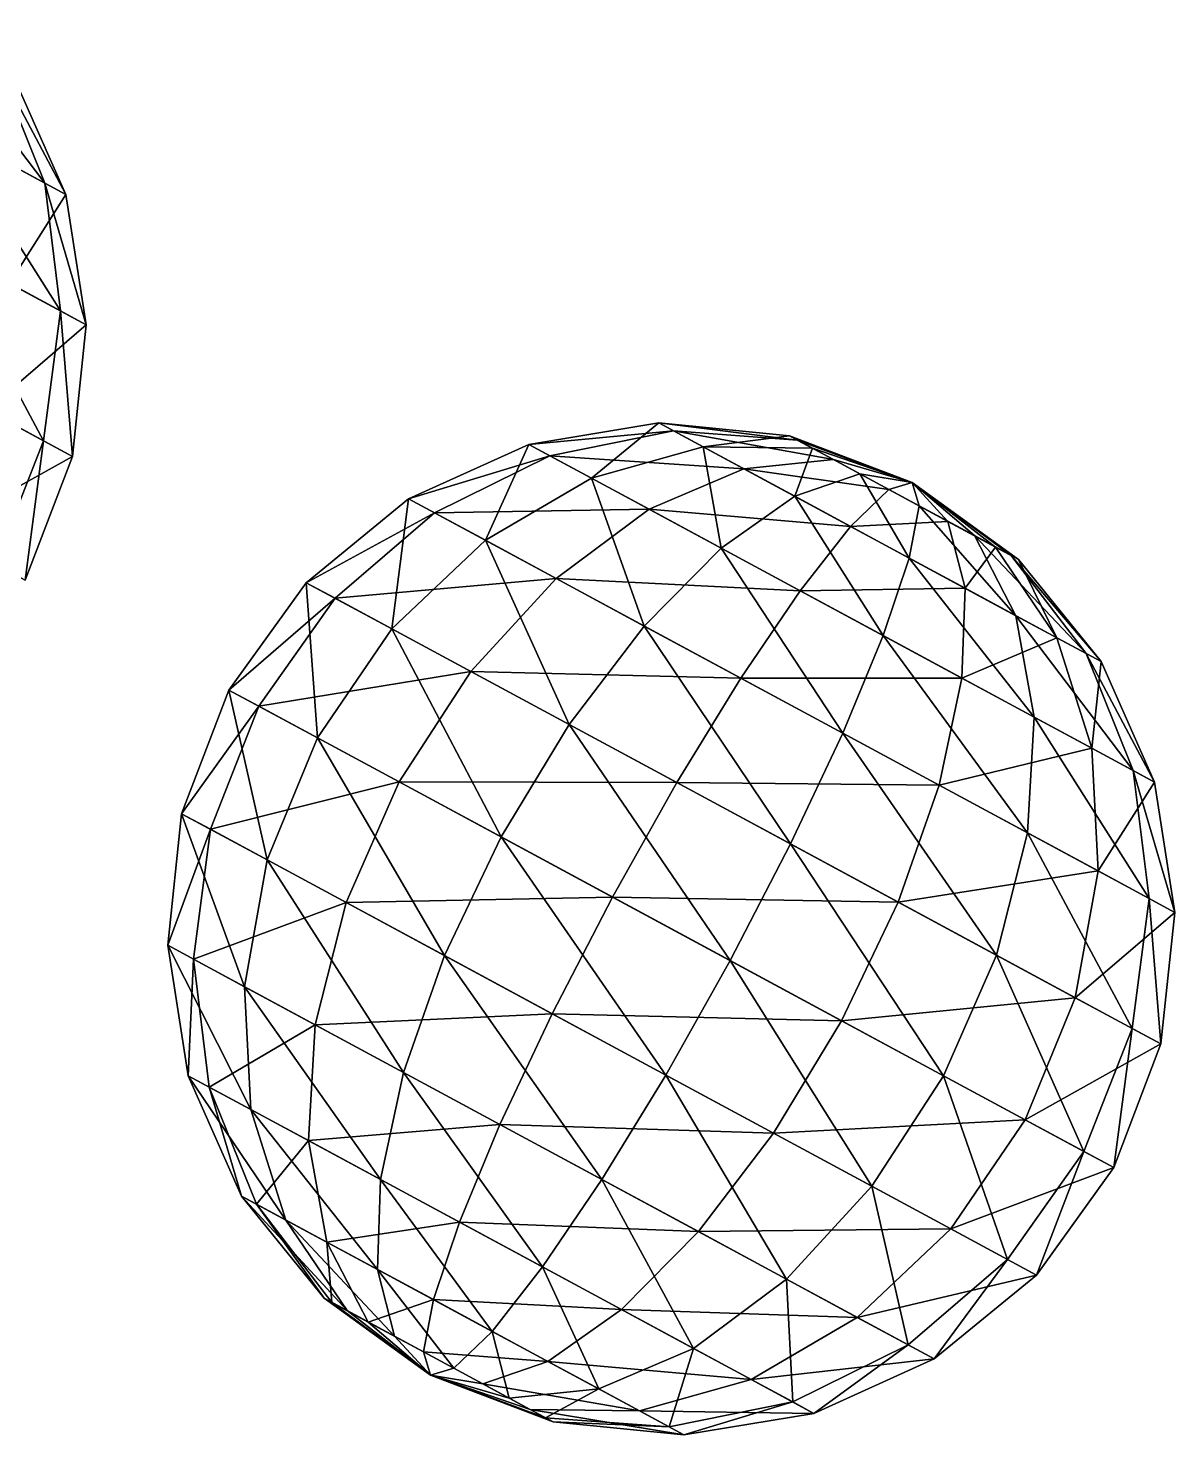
# Model space of a CAD drawing. Header units: metres. Extents: x -386 to 289, y -317 to 299.
# Drawn here: x 50.5 to 118.3, y -317.2 to -234 of the extents above; entities that cross this region are included whole.
import ezdxf

# ---------------------------------------------------------------- set-up
doc = ezdxf.new("R2010")
doc.units = ezdxf.units.M

msp = doc.modelspace()

# ---------------------------------------------------------------- linework, layer by layer
for points in [[(44.503635, -233.99648, -512.591), (45.57412, -239.99138, -507.66672), (51.447006, -243.16022, -516.3871), (51.447105, -243.16011, -516.38696)], [(44.503635, -233.99648, -512.591), (51.447006, -243.16022, -516.3871), (48.65639, -236.23718, -518.75726), (48.65649, -236.23708, -518.75714)], [(48.65639, -236.23718, -518.75726), (51.447006, -243.16022, -516.3871), (52.695835, -243.83405, -527.27576), (52.695934, -243.83394, -527.27563)], [(48.65639, -236.23718, -518.75726), (52.695835, -243.83405, -527.27576), (49.53945, -236.71365, -526.4567), (49.53955, -236.71355, -526.4566)], [(49.53945, -236.71365, -526.4567), (52.695835, -243.83405, -527.27576), (48.985992, -241.83232, -537.41516), (48.98609, -241.83221, -537.41504)], [(45.57412, -239.99138, -507.66672), (45.182312, -246.8399, -503.88818), (52.375095, -250.72093, -514.56836), (52.375195, -250.72083, -514.56824)], [(45.57412, -239.99138, -507.66672), (52.375095, -250.72093, -514.56836), (51.447006, -243.16022, -516.3871), (51.447105, -243.16011, -516.38696)], [(52.695835, -243.83405, -527.27576), (49.360977, -249.0946, -540.32245), (48.985992, -241.83232, -537.41516), (48.98609, -241.83221, -537.41504)], [(51.447006, -243.16022, -516.3871), (52.375095, -250.72093, -514.56836), (53.904594, -251.5462, -527.90424), (53.904694, -251.5461, -527.9041)], [(51.447006, -243.16022, -516.3871), (53.904594, -251.5462, -527.90424), (52.695835, -243.83405, -527.27576), (52.695934, -243.83394, -527.27563)], [(52.695835, -243.83405, -527.27576), (53.904594, -251.5462, -527.90424), (49.360977, -249.0946, -540.32245), (49.361076, -249.0945, -540.3223)], [(45.182312, -246.8399, -503.88818), (43.3549, -254.07538, -501.51288), (51.377407, -258.40408, -513.4251), (51.377506, -258.404, -513.425)], [(45.182312, -246.8399, -503.88818), (51.377407, -258.40408, -513.4251), (52.375095, -250.72093, -514.56836), (52.375195, -250.72083, -514.56824)], [(53.904594, -251.5462, -527.90424), (48.015602, -256.59018, -542.15), (49.360977, -249.0946, -540.32245), (49.361076, -249.0945, -540.3223)], [(52.375095, -250.72093, -514.56836), (51.377407, -258.40408, -513.4251), (53.083344, -259.3246, -528.2993), (53.083443, -259.3245, -528.2992)], [(52.375095, -250.72093, -514.56836), (53.083344, -259.3246, -528.2993), (53.904594, -251.5462, -527.90424), (53.904694, -251.5461, -527.9041)], [(53.904594, -251.5462, -527.90424), (53.083344, -259.3246, -528.2993), (48.015602, -256.59018, -542.15), (48.0157, -256.5901, -542.1499)], [(43.3549, -254.07538, -501.51288), (48.521946, -265.68613, -513.03516), (51.377407, -258.40408, -513.4251), (51.377506, -258.404, -513.425)], [(53.083344, -259.3246, -528.2993), (45.041546, -263.8082, -542.7734), (48.015602, -256.59018, -542.15), (48.0157, -256.5901, -542.1499)], [(88.65047, -257.8168, -435.0948), (80.083206, -258.61145, -426.57626), (87.76741, -257.34033, -427.39532), (87.76751, -257.34024, -427.39523)], [(87.76741, -257.34033, -427.39532), (80.083206, -258.61145, -426.57626), (83.79306, -260.6132, -416.4369), (83.79316, -260.6131, -416.4368)], [(88.65047, -257.8168, -435.0948), (81.33204, -259.2853, -437.46497), (80.083206, -258.61145, -426.57626), (80.083305, -258.61136, -426.57617)], [(92.80322, -260.05753, -441.26102), (81.33204, -259.2853, -437.46497), (88.65047, -257.8168, -435.0948), (88.650566, -257.8167, -435.0947)], [(87.76741, -257.34033, -427.39532), (83.79306, -260.6132, -416.4369), (90.39066, -258.75577, -420.22568), (90.39076, -258.75568, -420.2256)], [(95.959724, -258.35522, -432.33466), (88.65047, -257.8168, -435.0948), (87.76741, -257.34033, -427.39532), (87.76751, -257.34024, -427.39523)], [(95.959724, -258.35522, -432.33466), (87.76741, -257.34033, -427.39532), (95.502625, -258.10858, -428.34912), (95.50272, -258.1085, -428.34903)], [(95.502625, -258.10858, -428.34912), (87.76741, -257.34033, -427.39532), (90.39066, -258.75577, -420.22568), (90.39076, -258.75568, -420.2256)], [(98.10935, -259.5151, -435.52655), (92.80322, -260.05753, -441.26102), (88.65047, -257.8168, -435.0948), (88.650566, -257.8167, -435.0947)], [(98.10935, -259.5151, -435.52655), (88.65047, -257.8168, -435.0948), (95.959724, -258.35522, -432.33466), (95.95982, -258.35513, -432.33456)], [(51.377407, -258.40408, -513.4251), (48.521946, -265.68613, -513.03516), (50.28806, -266.63907, -528.4341), (50.28816, -266.63898, -528.43396)], [(51.377407, -258.40408, -513.4251), (50.28806, -266.63907, -528.4341), (53.083344, -259.3246, -528.2993), (53.083443, -259.3245, -528.2992)], [(81.33204, -259.2853, -437.46497), (72.973694, -261.83533, -425.94778), (80.083206, -258.61145, -426.57626), (80.083305, -258.61136, -426.57617)], [(80.083206, -258.61145, -426.57626), (72.973694, -261.83533, -425.94778), (77.51731, -264.28693, -413.52963), (77.51741, -264.28683, -413.52954)], [(80.083206, -258.61145, -426.57626), (77.51731, -264.28693, -413.52963), (83.79306, -260.6132, -416.4369), (83.79316, -260.6131, -416.4368)], [(95.502625, -258.10858, -428.34912), (90.39066, -258.75577, -420.22568), (96.86052, -258.84128, -424.63785), (96.86062, -258.8412, -424.63776)], [(102.76172, -260.86386, -429.37268), (95.959724, -258.35522, -432.33466), (95.502625, -258.10858, -428.34912), (95.50272, -258.1085, -428.34903)], [(102.76172, -260.86386, -429.37268), (95.502625, -258.10858, -428.34912), (96.86052, -258.84128, -424.63785), (96.86062, -258.8412, -424.63776)], [(102.76172, -260.86386, -429.37268), (98.10935, -259.5151, -435.52655), (95.959724, -258.35522, -432.33466), (95.95982, -258.35513, -432.33456)], [(53.083344, -259.3246, -528.2993), (50.28806, -266.63907, -528.4341), (45.041546, -263.8082, -542.7734), (45.041645, -263.8081, -542.77325)], [(81.33204, -259.2853, -437.46497), (74.5032, -262.6606, -439.28366), (72.973694, -261.83533, -425.94778), (72.97379, -261.83524, -425.9477)], [(87.204926, -262.45413, -446.18533), (74.5032, -262.6606, -439.28366), (81.33204, -259.2853, -437.46497), (81.33214, -259.28522, -437.46487)], [(92.80322, -260.05753, -441.26102), (87.204926, -262.45413, -446.18533), (81.33204, -259.2853, -437.46497), (81.33214, -259.28522, -437.46487)], [(90.39066, -258.75577, -420.22568), (83.79306, -260.6132, -416.4369), (91.46753, -264.75412, -409.7636), (91.46763, -264.75403, -409.76352)], [(90.39066, -258.75577, -420.22568), (91.46753, -264.75412, -409.7636), (95.81734, -261.68384, -415.507), (95.81744, -261.68375, -415.5069)], [(96.86052, -258.84128, -424.63785), (90.39066, -258.75577, -420.22568), (95.81734, -261.68384, -415.507), (95.81744, -261.68375, -415.5069)], [(101.37551, -261.27744, -437.0695), (92.80322, -260.05753, -441.26102), (98.10935, -259.5151, -435.52655), (98.10945, -259.515, -435.52646)], [(96.86052, -258.84128, -424.63785), (95.81734, -261.68384, -415.507), (99.66958, -260.35696, -422.19525), (99.66968, -260.35687, -422.19516)], [(102.76172, -260.86386, -429.37268), (96.86052, -258.84128, -424.63785), (99.66958, -260.35696, -422.19525), (99.66968, -260.35687, -422.19516)], [(102.76172, -260.86386, -429.37268), (101.37551, -261.27744, -437.0695), (98.10935, -259.5151, -435.52655), (98.10945, -259.515, -435.52646)], [(98.10935, -259.5151, -435.52655), (98.10935, -259.5151, -435.52655), (101.37551, -261.27744, -437.0695), (101.37561, -261.27734, -437.0694)], [(99.11296, -263.46207, -444.2418), (87.204926, -262.45413, -446.18533), (92.80322, -260.05753, -441.26102), (92.80332, -260.05743, -441.26093)], [(101.37551, -261.27744, -437.0695), (99.11296, -263.46207, -444.2418), (92.80322, -260.05753, -441.26102), (92.80332, -260.05743, -441.26093)], [(92.80322, -260.05753, -441.26102), (92.80322, -260.05753, -441.26102), (99.11296, -263.46207, -444.2418), (99.11306, -263.46198, -444.2417)], [(99.66958, -260.35696, -422.19525), (95.81734, -261.68384, -415.507), (102.59335, -265.34, -414.50357), (102.59345, -265.3399, -414.50348)], [(99.66958, -260.35696, -422.19525), (102.59335, -265.34, -414.50357), (103.1771, -262.2495, -421.67587), (103.1772, -262.24942, -421.67578)], [(102.76172, -260.86386, -429.37268), (99.66958, -260.35696, -422.19525), (103.1771, -262.2495, -421.67587), (103.1772, -262.24942, -421.67578)], [(83.79306, -260.6132, -416.4369), (77.51731, -264.28693, -413.52963), (86.91658, -269.35852, -405.3566), (86.91668, -269.35843, -405.3565)], [(83.79306, -260.6132, -416.4369), (86.91658, -269.35852, -405.3566), (91.46753, -264.75412, -409.7636), (91.46763, -264.75403, -409.76352)], [(102.76172, -260.86386, -429.37268), (104.88304, -263.16998, -436.5501), (101.37551, -261.27744, -437.0695), (101.37561, -261.27734, -437.0694)], [(102.76172, -260.86386, -429.37268), (103.1771, -262.2495, -421.67587), (106.44326, -264.01184, -423.2188), (106.44336, -264.01175, -423.21872)], [(102.76172, -260.86386, -429.37268), (106.44326, -264.01184, -423.2188), (108.59288, -265.17172, -426.4107), (108.59298, -265.17163, -426.4106)], [(102.76172, -260.86386, -429.37268), (108.59288, -265.17172, -426.4107), (109.04999, -265.41837, -430.39624), (109.05009, -265.41827, -430.39615)], [(102.76172, -260.86386, -429.37268), (109.04999, -265.41837, -430.39624), (107.69209, -264.68567, -434.1075), (107.69219, -264.68558, -434.10742)], [(102.76172, -260.86386, -429.37268), (107.69209, -264.68567, -434.1075), (104.88304, -263.16998, -436.5501), (104.88314, -263.1699, -436.55002)], [(74.5032, -262.6606, -439.28366), (66.923355, -266.79224, -425.5527), (72.973694, -261.83533, -425.94778), (72.97379, -261.83524, -425.9477)], [(72.973694, -261.83533, -425.94778), (66.923355, -266.79224, -425.5527), (71.991104, -269.52664, -411.70206), (71.9912, -269.52655, -411.70197)], [(72.973694, -261.83533, -425.94778), (71.991104, -269.52664, -411.70206), (77.51731, -264.28693, -413.52963), (77.51741, -264.28683, -413.52954)], [(95.81734, -261.68384, -415.507), (91.46753, -264.75412, -409.7636), (101.05026, -269.92468, -408.3446), (101.05036, -269.9246, -408.3445)], [(95.81734, -261.68384, -415.507), (101.05026, -269.92468, -408.3446), (102.59335, -265.34, -414.50357), (102.59345, -265.3399, -414.50348)], [(104.88304, -263.16998, -436.5501), (99.11296, -263.46207, -444.2418), (101.37551, -261.27744, -437.0695), (101.37561, -261.27734, -437.0694)], [(74.5032, -262.6606, -439.28366), (68.629295, -267.7127, -440.42694), (66.923355, -266.79224, -425.5527), (66.923454, -266.79214, -425.5526)], [(81.695984, -266.54163, -449.9639), (68.629295, -267.7127, -440.42694), (74.5032, -262.6606, -439.28366), (74.503296, -262.66052, -439.28357)], [(87.204926, -262.45413, -446.18533), (81.695984, -266.54163, -449.9639), (74.5032, -262.6606, -439.28366), (74.503296, -262.66052, -439.28357)], [(96.128235, -267.2689, -450.40076), (81.695984, -266.54163, -449.9639), (87.204926, -262.45413, -446.18533), (87.205025, -262.45404, -446.18524)], [(99.11296, -263.46207, -444.2418), (96.128235, -267.2689, -450.40076), (87.204926, -262.45413, -446.18533), (87.205025, -262.45404, -446.18524)], [(87.204926, -262.45413, -446.18533), (87.204926, -262.45413, -446.18533), (96.128235, -267.2689, -450.40076), (96.128334, -267.2688, -450.40067)], [(103.1771, -262.2495, -421.67587), (102.59335, -265.34, -414.50357), (108.90309, -268.74454, -417.48434), (108.90319, -268.74445, -417.48425)], [(103.1771, -262.2495, -421.67587), (108.90309, -268.74454, -417.48434), (106.44326, -264.01184, -423.2188), (106.44336, -264.01175, -423.21872)], [(105.88898, -267.11823, -443.23837), (96.128235, -267.2689, -450.40076), (99.11296, -263.46207, -444.2418), (99.11306, -263.46198, -444.2417)], [(104.88304, -263.16998, -436.5501), (105.88898, -267.11823, -443.23837), (99.11296, -263.46207, -444.2418), (99.11306, -263.46198, -444.2417)], [(107.69209, -264.68567, -434.1075), (105.88898, -267.11823, -443.23837), (104.88304, -263.16998, -436.5501), (104.88314, -263.1699, -436.55002)], [(77.51731, -264.28693, -413.52963), (71.991104, -269.52664, -411.70206), (82.47463, -275.18326, -402.5862), (82.47473, -275.18317, -402.58612)], [(77.51731, -264.28693, -413.52963), (82.47463, -275.18326, -402.5862), (86.91658, -269.35852, -405.3566), (86.91668, -269.35843, -405.3565)], [(106.44326, -264.01184, -423.2188), (108.90309, -268.74454, -417.48434), (113.05585, -270.98526, -423.65057), (113.05595, -270.98517, -423.65048)], [(106.44326, -264.01184, -423.2188), (113.05585, -270.98526, -423.65057), (108.59288, -265.17172, -426.4107), (108.59298, -265.17163, -426.4106)], [(91.46753, -264.75412, -409.7636), (86.91658, -269.35852, -405.3566), (98.652985, -275.69113, -403.61865), (98.65308, -275.69104, -403.61856)], [(91.46753, -264.75412, -409.7636), (98.652985, -275.69113, -403.61865), (101.05026, -269.92468, -408.3446), (101.05036, -269.9246, -408.3445)], [(102.59335, -265.34, -414.50357), (101.05026, -269.92468, -408.3446), (109.97357, -274.73944, -412.56003), (109.97367, -274.73935, -412.55994)], [(102.59335, -265.34, -414.50357), (109.97357, -274.73944, -412.56003), (108.90309, -268.74454, -417.48434), (108.90319, -268.74445, -417.48425)], [(107.69209, -264.68567, -434.1075), (111.31564, -270.0463, -438.51968), (105.88898, -267.11823, -443.23837), (105.88908, -267.11813, -443.23828)], [(109.04999, -265.41837, -430.39624), (111.31564, -270.0463, -438.51968), (107.69209, -264.68567, -434.1075), (107.69219, -264.68558, -434.10742)], [(108.59288, -265.17172, -426.4107), (113.05585, -270.98526, -423.65057), (113.9389, -271.46173, -431.35004), (113.939, -271.46164, -431.34995)], [(108.59288, -265.17172, -426.4107), (113.9389, -271.46173, -431.35004), (109.04999, -265.41837, -430.39624), (109.05009, -265.41827, -430.39615)], [(109.04999, -265.41837, -430.39624), (113.9389, -271.46173, -431.35004), (111.31564, -270.0463, -438.51968), (111.31574, -270.0462, -438.5196)], [(68.629295, -267.7127, -440.42694), (62.344532, -273.14438, -425.41797), (66.923355, -266.79224, -425.5527), (66.923454, -266.79214, -425.5526)], [(66.923355, -266.79224, -425.5527), (62.344532, -273.14438, -425.41797), (67.59105, -275.97525, -411.0787), (67.59115, -275.97516, -411.0786)], [(66.923355, -266.79224, -425.5527), (67.59105, -275.97525, -411.0787), (71.991104, -269.52664, -411.70206), (71.9912, -269.52655, -411.70197)], [(81.695984, -266.54163, -449.9639), (76.65181, -272.0414, -452.33917), (68.629295, -267.7127, -440.42694), (68.629395, -267.71262, -440.42685)], [(92.624756, -272.43848, -455.1267), (76.65181, -272.0414, -452.33917), (81.695984, -266.54163, -449.9639), (81.69608, -266.54153, -449.9638)], [(96.128235, -267.2689, -450.40076), (92.624756, -272.43848, -455.1267), (81.695984, -266.54163, -449.9639), (81.69608, -266.54153, -449.9638)], [(81.695984, -266.54163, -449.9639), (81.695984, -266.54163, -449.9639), (92.624756, -272.43848, -455.1267), (92.624855, -272.4384, -455.12662)], [(68.629295, -267.7127, -440.42694), (64.11064, -274.09732, -440.8169), (62.344532, -273.14438, -425.41797), (62.34463, -273.1443, -425.41788)], [(76.65181, -272.0414, -452.33917), (64.11064, -274.09732, -440.8169), (68.629295, -267.7127, -440.42694), (68.629395, -267.71262, -440.42685)], [(105.71097, -272.43945, -448.98172), (92.624756, -272.43848, -455.1267), (96.128235, -267.2689, -450.40076), (96.128334, -267.2688, -450.40067)], [(105.88898, -267.11823, -443.23837), (105.71097, -272.43945, -448.98172), (96.128235, -267.2689, -450.40076), (96.128334, -267.2688, -450.40067)], [(111.31564, -270.0463, -438.51968), (105.71097, -272.43945, -448.98172), (105.88898, -267.11823, -443.23837), (105.88908, -267.11813, -443.23828)], [(71.991104, -269.52664, -411.70206), (67.59105, -275.97525, -411.0787), (78.4444, -281.8314, -401.6413), (78.444496, -281.8313, -401.6412)], [(71.991104, -269.52664, -411.70206), (78.4444, -281.8314, -401.6413), (82.47463, -275.18326, -402.5862), (82.47473, -275.18317, -402.58612)], [(86.91658, -269.35852, -405.3566), (82.47463, -275.18326, -402.5862), (95.56489, -282.24637, -400.6478), (95.56499, -282.24628, -400.6477)], [(86.91658, -269.35852, -405.3566), (95.56489, -282.24637, -400.6478), (98.652985, -275.69113, -403.61865), (98.65308, -275.69104, -403.61856)], [(108.90309, -268.74454, -417.48434), (109.97357, -274.73944, -412.56003), (115.84646, -277.90826, -421.2804), (115.84656, -277.90817, -421.2803)], [(108.90309, -268.74454, -417.48434), (115.84646, -277.90826, -421.2804), (113.05585, -270.98526, -423.65057), (113.05595, -270.98517, -423.65048)], [(101.05026, -269.92468, -408.3446), (98.652985, -275.69113, -403.61865), (109.581764, -281.58798, -408.7815), (109.58186, -281.5879, -408.7814)], [(101.05026, -269.92468, -408.3446), (109.581764, -281.58798, -408.7815), (109.97357, -274.73944, -412.56003), (109.97367, -274.73935, -412.55994)], [(111.31564, -270.0463, -438.51968), (113.385445, -276.58038, -442.30847), (105.71097, -272.43945, -448.98172), (105.71107, -272.43936, -448.98163)], [(113.9389, -271.46173, -431.35004), (113.385445, -276.58038, -442.30847), (111.31564, -270.0463, -438.51968), (111.31574, -270.0462, -438.5196)], [(113.05585, -270.98526, -423.65057), (115.84646, -277.90826, -421.2804), (117.09529, -278.5821, -432.1691), (117.09539, -278.582, -432.169)], [(113.05585, -270.98526, -423.65057), (117.09529, -278.5821, -432.1691), (113.9389, -271.46173, -431.35004), (113.939, -271.46164, -431.34995)], [(76.65181, -272.0414, -452.33917), (72.41616, -278.57874, -453.14935), (64.11064, -274.09732, -440.8169), (64.11074, -274.09723, -440.8168)], [(88.84128, -278.6185, -458.09756), (72.41616, -278.57874, -453.14935), (76.65181, -272.0414, -452.33917), (76.65191, -272.04132, -452.33908)], [(92.624756, -272.43848, -455.1267), (88.84128, -278.6185, -458.09756), (76.65181, -272.0414, -452.33917), (76.65191, -272.04132, -452.33908)], [(76.65181, -272.0414, -452.33917), (76.65181, -272.0414, -452.33917), (88.84128, -278.6185, -458.09756), (88.84138, -278.6184, -458.09747)], [(113.9389, -271.46173, -431.35004), (117.09529, -278.5821, -432.1691), (113.385445, -276.58038, -442.30847), (113.385544, -276.5803, -442.30838)], [(104.36116, -278.7711, -453.38876), (88.84128, -278.6185, -458.09756), (92.624756, -272.43848, -455.1267), (92.624855, -272.4384, -455.12662)], [(105.71097, -272.43945, -448.98172), (104.36116, -278.7711, -453.38876), (92.624756, -272.43848, -455.1267), (92.624855, -272.4384, -455.12662)], [(113.385445, -276.58038, -442.30847), (104.36116, -278.7711, -453.38876), (105.71097, -272.43945, -448.98172), (105.71107, -272.43936, -448.98163)], [(64.11064, -274.09732, -440.8169), (59.549248, -280.45886, -425.5527), (62.344532, -273.14438, -425.41797), (62.34463, -273.1443, -425.41788)], [(62.344532, -273.14438, -425.41797), (59.549248, -280.45886, -425.5527), (64.61699, -283.19327, -411.70206), (64.61709, -283.19318, -411.70197)], [(62.344532, -273.14438, -425.41797), (64.61699, -283.19327, -411.70206), (67.59105, -275.97525, -411.0787), (67.59115, -275.97516, -411.0786)], [(64.11064, -274.09732, -440.8169), (61.25518, -281.37933, -440.42694), (59.549248, -280.45886, -425.5527), (59.549347, -280.45877, -425.5526)], [(72.41616, -278.57874, -453.14935), (61.25518, -281.37933, -440.42694), (64.11064, -274.09732, -440.8169), (64.11074, -274.09723, -440.8168)], [(82.47463, -275.18326, -402.5862), (78.4444, -281.8314, -401.6413), (91.99642, -289.14368, -399.6345), (91.99652, -289.1436, -399.6344)], [(82.47463, -275.18326, -402.5862), (91.99642, -289.14368, -399.6345), (95.56489, -282.24637, -400.6478), (95.56499, -282.24628, -400.6477)], [(109.97357, -274.73944, -412.56003), (109.581764, -281.58798, -408.7815), (116.77455, -285.469, -419.4617), (116.77465, -285.4689, -419.4616)], [(109.97357, -274.73944, -412.56003), (116.77455, -285.469, -419.4617), (115.84646, -277.90826, -421.2804), (115.84656, -277.90817, -421.2803)], [(67.59105, -275.97525, -411.0787), (64.61699, -283.19327, -411.70206), (75.10052, -288.84988, -402.5862), (75.10062, -288.8498, -402.58612)], [(67.59105, -275.97525, -411.0787), (75.10052, -288.84988, -402.5862), (78.4444, -281.8314, -401.6413), (78.444496, -281.8313, -401.6412)], [(98.652985, -275.69113, -403.61865), (95.56489, -282.24637, -400.6478), (107.75435, -288.82346, -406.4062), (107.75445, -288.82336, -406.4061)], [(98.652985, -275.69113, -403.61865), (107.75435, -288.82346, -406.4062), (109.581764, -281.58798, -408.7815), (109.58186, -281.5879, -408.7814)], [(113.385445, -276.58038, -442.30847), (113.76043, -283.84265, -445.21573), (104.36116, -278.7711, -453.38876), (104.36126, -278.771, -453.38867)], [(117.09529, -278.5821, -432.1691), (113.76043, -283.84265, -445.21573), (113.385445, -276.58038, -442.30847), (113.385544, -276.5803, -442.30838)], [(72.41616, -278.57874, -453.14935), (69.277695, -285.70804, -452.33917), (61.25518, -281.37933, -440.42694), (61.25528, -281.37924, -440.42685)], [(85.03563, -285.38782, -459.11087), (69.277695, -285.70804, -452.33917), (72.41616, -278.57874, -453.14935), (72.41626, -278.57864, -453.14926)], [(88.84128, -278.6185, -458.09756), (85.03563, -285.38782, -459.11087), (72.41616, -278.57874, -453.14935), (72.41626, -278.57864, -453.14926)], [(72.41616, -278.57874, -453.14935), (72.41616, -278.57874, -453.14935), (85.03563, -285.38782, -459.11087), (85.03573, -285.38773, -459.11078)], [(101.931526, -285.6816, -456.15915), (85.03563, -285.38782, -459.11087), (88.84128, -278.6185, -458.09756), (88.84138, -278.6184, -458.09747)], [(104.36116, -278.7711, -453.38876), (101.931526, -285.6816, -456.15915), (88.84128, -278.6185, -458.09756), (88.84138, -278.6184, -458.09747)], [(117.09529, -278.5821, -432.1691), (118.30405, -286.29425, -432.79758), (113.76043, -283.84265, -445.21573), (113.76053, -283.84256, -445.21564)], [(115.84646, -277.90826, -421.2804), (116.77455, -285.469, -419.4617), (118.30405, -286.29425, -432.79758), (118.304146, -286.29416, -432.7975)], [(115.84646, -277.90826, -421.2804), (118.30405, -286.29425, -432.79758), (117.09529, -278.5821, -432.1691), (117.09539, -278.582, -432.169)], [(113.76043, -283.84265, -445.21573), (101.931526, -285.6816, -456.15915), (104.36116, -278.7711, -453.38876), (104.36126, -278.771, -453.38867)], [(61.25518, -281.37933, -440.42694), (58.727997, -288.2372, -425.94778), (59.549248, -280.45886, -425.5527), (59.549347, -280.45877, -425.5526)], [(59.549248, -280.45886, -425.5527), (58.727997, -288.2372, -425.94778), (63.271614, -290.68884, -413.52963), (63.271713, -290.68875, -413.52954)], [(59.549248, -280.45886, -425.5527), (63.271614, -290.68884, -413.52963), (64.61699, -283.19327, -411.70206), (64.61709, -283.19318, -411.70197)], [(61.25518, -281.37933, -440.42694), (60.2575, -289.0625, -439.28366), (58.727997, -288.2372, -425.94778), (58.728096, -288.23712, -425.9477)], [(69.277695, -285.70804, -452.33917), (60.2575, -289.0625, -439.28366), (61.25518, -281.37933, -440.42694), (61.25528, -281.37924, -440.42685)], [(78.4444, -281.8314, -401.6413), (75.10052, -288.84988, -402.5862), (88.19077, -295.913, -400.6478), (88.19087, -295.9129, -400.6477)], [(78.4444, -281.8314, -401.6413), (88.19077, -295.913, -400.6478), (91.99642, -289.14368, -399.6345), (91.99652, -289.1436, -399.6344)], [(109.581764, -281.58798, -408.7815), (107.75435, -288.82346, -406.4062), (115.776855, -293.15216, -418.31842), (115.776955, -293.15207, -418.31833)], [(109.581764, -281.58798, -408.7815), (115.776855, -293.15216, -418.31842), (116.77455, -285.469, -419.4617), (116.77465, -285.4689, -419.4616)], [(95.56489, -282.24637, -400.6478), (91.99642, -289.14368, -399.6345), (104.61588, -295.95276, -405.596), (104.61598, -295.95267, -405.59592)], [(95.56489, -282.24637, -400.6478), (104.61588, -295.95276, -405.596), (107.75435, -288.82346, -406.4062), (107.75445, -288.82336, -406.4061)], [(64.61699, -283.19327, -411.70206), (63.271614, -290.68884, -413.52963), (72.67089, -295.7604, -405.3566), (72.67099, -295.7603, -405.3565)], [(64.61699, -283.19327, -411.70206), (72.67089, -295.7604, -405.3566), (75.10052, -288.84988, -402.5862), (75.10062, -288.8498, -402.58612)], [(113.76043, -283.84265, -445.21573), (112.415054, -291.33823, -447.0433), (101.931526, -285.6816, -456.15915), (101.931625, -285.68152, -456.15906)], [(118.30405, -286.29425, -432.79758), (112.415054, -291.33823, -447.0433), (113.76043, -283.84265, -445.21573), (113.76053, -283.84256, -445.21564)], [(69.277695, -285.70804, -452.33917), (67.45029, -292.9435, -449.9639), (60.2575, -289.0625, -439.28366), (60.2576, -289.0624, -439.28357)], [(81.46716, -292.28513, -458.09756), (67.45029, -292.9435, -449.9639), (69.277695, -285.70804, -452.33917), (69.277794, -285.70795, -452.33908)], [(85.03563, -285.38782, -459.11087), (81.46716, -292.28513, -458.09756), (69.277695, -285.70804, -452.33917), (69.277794, -285.70795, -452.33908)], [(69.277695, -285.70804, -452.33917), (69.277695, -285.70804, -452.33917), (81.46716, -292.28513, -458.09756), (81.46726, -292.28503, -458.09747)], [(98.587654, -292.7001, -457.10406), (81.46716, -292.28513, -458.09756), (85.03563, -285.38782, -459.11087), (85.03573, -285.38773, -459.11078)], [(101.931526, -285.6816, -456.15915), (98.587654, -292.7001, -457.10406), (85.03563, -285.38782, -459.11087), (85.03573, -285.38773, -459.11078)], [(112.415054, -291.33823, -447.0433), (98.587654, -292.7001, -457.10406), (101.931526, -285.6816, -456.15915), (101.931625, -285.68152, -456.15906)], [(116.77455, -285.469, -419.4617), (115.776855, -293.15216, -418.31842), (117.482796, -294.07263, -433.19266), (117.482895, -294.07254, -433.19257)], [(116.77455, -285.469, -419.4617), (117.482796, -294.07263, -433.19266), (118.30405, -286.29425, -432.79758), (118.304146, -286.29416, -432.7975)], [(118.30405, -286.29425, -432.79758), (117.482796, -294.07263, -433.19266), (112.415054, -291.33823, -447.0433), (112.41515, -291.33813, -447.0432)], [(60.2575, -289.0625, -439.28366), (59.936752, -295.9494, -426.57626), (58.727997, -288.2372, -425.94778), (58.728096, -288.23712, -425.9477)], [(58.727997, -288.2372, -425.94778), (59.936752, -295.9494, -426.57626), (63.646603, -297.9511, -416.4369), (63.6467, -297.95102, -416.4368)], [(58.727997, -288.2372, -425.94778), (63.646603, -297.9511, -416.4369), (63.271614, -290.68884, -413.52963), (63.271713, -290.68875, -413.52954)], [(60.2575, -289.0625, -439.28366), (61.185585, -296.62323, -437.46497), (59.936752, -295.9494, -426.57626), (59.93685, -295.9493, -426.57617)], [(67.45029, -292.9435, -449.9639), (61.185585, -296.62323, -437.46497), (60.2575, -289.0625, -439.28366), (60.2576, -289.0624, -439.28357)], [(75.10052, -288.84988, -402.5862), (72.67089, -295.7604, -405.3566), (84.40729, -302.09302, -403.61865), (84.40739, -302.09293, -403.61856)], [(75.10052, -288.84988, -402.5862), (84.40729, -302.09302, -403.61865), (88.19077, -295.913, -400.6478), (88.19087, -295.9129, -400.6477)], [(91.99642, -289.14368, -399.6345), (88.19077, -295.913, -400.6478), (100.38023, -302.49008, -406.4062), (100.38033, -302.49, -406.4061)], [(91.99642, -289.14368, -399.6345), (100.38023, -302.49008, -406.4062), (104.61588, -295.95276, -405.596), (104.61598, -295.95267, -405.59592)], [(107.75435, -288.82346, -406.4062), (104.61588, -295.95276, -405.596), (112.9214, -300.43417, -417.92847), (112.9215, -300.43408, -417.92838)], [(107.75435, -288.82346, -406.4062), (112.9214, -300.43417, -417.92847), (115.776855, -293.15216, -418.31842), (115.776955, -293.15207, -418.31833)], [(63.271614, -290.68884, -413.52963), (63.646603, -297.9511, -416.4369), (71.321075, -302.09204, -409.7636), (71.321175, -302.09195, -409.76352)], [(63.271614, -290.68884, -413.52963), (71.321075, -302.09204, -409.7636), (72.67089, -295.7604, -405.3566), (72.67099, -295.7603, -405.3565)], [(112.415054, -291.33823, -447.0433), (109.440994, -298.55624, -447.66666), (98.587654, -292.7001, -457.10406), (98.58775, -292.7, -457.10397)], [(117.482796, -294.07263, -433.19266), (109.440994, -298.55624, -447.66666), (112.415054, -291.33823, -447.0433), (112.41515, -291.33813, -447.0432)], [(81.46716, -292.28513, -458.09756), (78.37907, -298.84036, -455.1267), (67.45029, -292.9435, -449.9639), (67.450386, -292.94342, -449.9638)], [(94.55741, -299.34824, -456.15915), (78.37907, -298.84036, -455.1267), (81.46716, -292.28513, -458.09756), (81.46726, -292.28503, -458.09747)], [(98.587654, -292.7001, -457.10406), (94.55741, -299.34824, -456.15915), (81.46716, -292.28513, -458.09756), (81.46726, -292.28503, -458.09747)], [(109.440994, -298.55624, -447.66666), (94.55741, -299.34824, -456.15915), (98.587654, -292.7001, -457.10406), (98.58775, -292.7, -457.10397)], [(67.45029, -292.9435, -449.9639), (67.05847, -299.79205, -446.18533), (61.185585, -296.62323, -437.46497), (61.185684, -296.62314, -437.46487)], [(78.37907, -298.84036, -455.1267), (67.05847, -299.79205, -446.18533), (67.45029, -292.9435, -449.9639), (67.450386, -292.94342, -449.9638)], [(67.45029, -292.9435, -449.9639), (67.45029, -292.9435, -449.9639), (78.37907, -298.84036, -455.1267), (78.379166, -298.84027, -455.12662)], [(115.776855, -293.15216, -418.31842), (112.9214, -300.43417, -417.92847), (114.687515, -301.38712, -433.3274), (114.687614, -301.38702, -433.3273)], [(115.776855, -293.15216, -418.31842), (114.687515, -301.38712, -433.3274), (117.482796, -294.07263, -433.19266), (117.482895, -294.07254, -433.19257)], [(117.482796, -294.07263, -433.19266), (114.687515, -301.38712, -433.3274), (109.440994, -298.55624, -447.66666), (109.44109, -298.55615, -447.66656)], [(61.185585, -296.62323, -437.46497), (63.093143, -303.06976, -427.39532), (59.936752, -295.9494, -426.57626), (59.93685, -295.9493, -426.57617)], [(59.936752, -295.9494, -426.57626), (63.093143, -303.06976, -427.39532), (65.7164, -304.4852, -420.22568), (65.7165, -304.4851, -420.2256)], [(59.936752, -295.9494, -426.57626), (65.7164, -304.4852, -420.22568), (63.646603, -297.9511, -416.4369), (63.6467, -297.95102, -416.4368)], [(72.67089, -295.7604, -405.3566), (71.321075, -302.09204, -409.7636), (80.90381, -307.2626, -408.3446), (80.90391, -307.2625, -408.3445)], [(72.67089, -295.7604, -405.3566), (80.90381, -307.2626, -408.3446), (84.40729, -302.09302, -403.61865), (84.40739, -302.09293, -403.61856)], [(88.19077, -295.913, -400.6478), (84.40729, -302.09302, -403.61865), (95.33607, -307.98987, -408.7815), (95.33617, -307.98978, -408.7814)], [(88.19077, -295.913, -400.6478), (95.33607, -307.98987, -408.7815), (100.38023, -302.49008, -406.4062), (100.38033, -302.49, -406.4061)], [(104.61588, -295.95276, -405.596), (100.38023, -302.49008, -406.4062), (108.40275, -306.8188, -418.31842), (108.40285, -306.8187, -418.31833)], [(104.61588, -295.95276, -405.596), (108.40275, -306.8188, -418.31842), (112.9214, -300.43417, -417.92847), (112.9215, -300.43408, -417.92838)], [(67.05847, -299.79205, -446.18533), (63.9762, -303.54623, -435.0948), (61.185585, -296.62323, -437.46497), (61.185684, -296.62314, -437.46487)], [(61.185585, -296.62323, -437.46497), (63.9762, -303.54623, -435.0948), (63.093143, -303.06976, -427.39532), (63.093243, -303.06967, -427.39523)], [(63.646603, -297.9511, -416.4369), (65.7164, -304.4852, -420.22568), (71.143074, -307.41327, -415.507), (71.14317, -307.41318, -415.5069)], [(63.646603, -297.9511, -416.4369), (71.143074, -307.41327, -415.507), (71.321075, -302.09204, -409.7636), (71.321175, -302.09195, -409.76352)], [(109.440994, -298.55624, -447.66666), (105.04094, -305.00485, -447.0433), (94.55741, -299.34824, -456.15915), (94.55751, -299.34814, -456.15906)], [(114.687515, -301.38712, -433.3274), (105.04094, -305.00485, -447.0433), (109.440994, -298.55624, -447.66666), (109.44109, -298.55615, -447.66656)], [(78.37907, -298.84036, -455.1267), (75.98178, -304.6068, -450.40076), (67.05847, -299.79205, -446.18533), (67.05857, -299.79196, -446.18524)], [(90.11546, -305.17297, -453.38876), (75.98178, -304.6068, -450.40076), (78.37907, -298.84036, -455.1267), (78.379166, -298.84027, -455.12662)], [(94.55741, -299.34824, -456.15915), (90.11546, -305.17297, -453.38876), (78.37907, -298.84036, -455.1267), (78.379166, -298.84027, -455.12662)], [(105.04094, -305.00485, -447.0433), (90.11546, -305.17297, -453.38876), (94.55741, -299.34824, -456.15915), (94.55751, -299.34814, -456.15906)], [(67.05847, -299.79205, -446.18533), (68.12896, -305.78696, -441.26102), (63.9762, -303.54623, -435.0948), (63.9763, -303.54614, -435.0947)], [(75.98178, -304.6068, -450.40076), (68.12896, -305.78696, -441.26102), (67.05847, -299.79205, -446.18533), (67.05857, -299.79196, -446.18524)], [(67.05847, -299.79205, -446.18533), (67.05847, -299.79205, -446.18533), (75.98178, -304.6068, -450.40076), (75.98188, -304.60672, -450.40067)], [(112.9214, -300.43417, -417.92847), (108.40275, -306.8188, -418.31842), (110.10868, -307.73926, -433.19266), (110.10878, -307.73917, -433.19257)], [(112.9214, -300.43417, -417.92847), (110.10868, -307.73926, -433.19266), (114.687515, -301.38712, -433.3274), (114.687614, -301.38702, -433.3273)], [(114.687515, -301.38712, -433.3274), (110.10868, -307.73926, -433.19266), (105.04094, -305.00485, -447.0433), (105.04104, -305.00476, -447.0432)], [(71.321075, -302.09204, -409.7636), (71.143074, -307.41327, -415.507), (77.91909, -311.06943, -414.50357), (77.91919, -311.06934, -414.50348)], [(71.321075, -302.09204, -409.7636), (77.91909, -311.06943, -414.50357), (80.90381, -307.2626, -408.3446), (80.90391, -307.2625, -408.3445)], [(84.40729, -302.09302, -403.61865), (80.90381, -307.2626, -408.3446), (89.82712, -312.07736, -412.56003), (89.82722, -312.07727, -412.55994)], [(84.40729, -302.09302, -403.61865), (89.82712, -312.07736, -412.56003), (95.33607, -307.98987, -408.7815), (95.33617, -307.98978, -408.7814)], [(100.38023, -302.49008, -406.4062), (95.33607, -307.98987, -408.7815), (102.528854, -311.87088, -419.4617), (102.52895, -311.8708, -419.4616)], [(100.38023, -302.49008, -406.4062), (102.528854, -311.87088, -419.4617), (108.40275, -306.8188, -418.31842), (108.40285, -306.8187, -418.31833)], [(63.9762, -303.54623, -435.0948), (67.982056, -309.11313, -428.34912), (63.093143, -303.06976, -427.39532), (63.093243, -303.06967, -427.39523)], [(63.093143, -303.06976, -427.39532), (67.982056, -309.11313, -428.34912), (69.33995, -309.84583, -424.63785), (69.34005, -309.84573, -424.63776)], [(63.093143, -303.06976, -427.39532), (69.33995, -309.84583, -424.63785), (65.7164, -304.4852, -420.22568), (65.7165, -304.4851, -420.2256)], [(68.12896, -305.78696, -441.26102), (68.43916, -309.35977, -432.33466), (63.9762, -303.54623, -435.0948), (63.9763, -303.54614, -435.0947)], [(63.9762, -303.54623, -435.0948), (68.43916, -309.35977, -432.33466), (67.982056, -309.11313, -428.34912), (67.982155, -309.11304, -428.34903)], [(65.7164, -304.4852, -420.22568), (69.33995, -309.84583, -424.63785), (72.14901, -311.3615, -422.19528), (72.14911, -311.36142, -422.1952)], [(65.7164, -304.4852, -420.22568), (72.14901, -311.3615, -422.19528), (71.143074, -307.41327, -415.507), (71.14317, -307.41318, -415.5069)], [(75.98178, -304.6068, -450.40076), (74.43869, -309.1915, -444.2418), (68.12896, -305.78696, -441.26102), (68.12906, -305.78687, -441.26093)], [(85.564514, -309.77737, -448.98172), (74.43869, -309.1915, -444.2418), (75.98178, -304.6068, -450.40076), (75.98188, -304.60672, -450.40067)], [(90.11546, -305.17297, -453.38876), (85.564514, -309.77737, -448.98172), (75.98178, -304.6068, -450.40076), (75.98188, -304.60672, -450.40067)], [(99.51474, -310.24457, -445.21573), (85.564514, -309.77737, -448.98172), (90.11546, -305.17297, -453.38876), (90.11556, -305.17288, -453.38867)], [(105.04094, -305.00485, -447.0433), (99.51474, -310.24457, -445.21573), (90.11546, -305.17297, -453.38876), (90.11556, -305.17288, -453.38867)], [(110.10868, -307.73926, -433.19266), (99.51474, -310.24457, -445.21573), (105.04094, -305.00485, -447.0433), (105.04104, -305.00476, -447.0432)], [(74.43869, -309.1915, -444.2418), (70.58879, -310.51965, -435.52655), (68.12896, -305.78696, -441.26102), (68.12906, -305.78687, -441.26093)], [(68.12896, -305.78696, -441.26102), (70.58879, -310.51965, -435.52655), (68.43916, -309.35977, -432.33466), (68.43926, -309.35968, -432.33456)], [(68.12896, -305.78696, -441.26102), (68.12896, -305.78696, -441.26102), (74.43869, -309.1915, -444.2418), (74.43879, -309.1914, -444.2417)], [(108.40275, -306.8188, -418.31842), (102.528854, -311.87088, -419.4617), (104.05835, -312.69617, -432.79758), (104.05845, -312.69608, -432.7975)], [(108.40275, -306.8188, -418.31842), (104.05835, -312.69617, -432.79758), (110.10868, -307.73926, -433.19266), (110.10878, -307.73917, -433.19257)], [(71.143074, -307.41327, -415.507), (72.14901, -311.3615, -422.19528), (75.65653, -313.25406, -421.67587), (75.65663, -313.25397, -421.67578)], [(71.143074, -307.41327, -415.507), (75.65653, -313.25406, -421.67587), (77.91909, -311.06943, -414.50357), (77.91919, -311.06934, -414.50348)], [(80.90381, -307.2626, -408.3446), (77.91909, -311.06943, -414.50357), (84.22882, -314.47397, -417.48434), (84.22892, -314.47388, -417.48425)], [(80.90381, -307.2626, -408.3446), (84.22882, -314.47397, -417.48434), (89.82712, -312.07736, -412.56003), (89.82722, -312.07727, -412.55994)], [(110.10868, -307.73926, -433.19266), (104.05835, -312.69617, -432.79758), (99.51474, -310.24457, -445.21573), (99.51484, -310.24448, -445.21564)], [(95.33607, -307.98987, -408.7815), (89.82712, -312.07736, -412.56003), (95.7, -315.2462, -421.2804), (95.700096, -315.2461, -421.2803)], [(95.33607, -307.98987, -408.7815), (95.7, -315.2462, -421.2804), (102.528854, -311.87088, -419.4617), (102.52895, -311.8708, -419.4616)], [(68.43916, -309.35977, -432.33466), (74.270325, -313.66763, -429.37268), (67.982056, -309.11313, -428.34912), (67.982155, -309.11304, -428.34903)], [(67.982056, -309.11313, -428.34912), (74.270325, -313.66763, -429.37268), (69.33995, -309.84583, -424.63785), (69.34005, -309.84573, -424.63776)], [(70.58879, -310.51965, -435.52655), (74.270325, -313.66763, -429.37268), (68.43916, -309.35977, -432.33466), (68.43926, -309.35968, -432.33456)], [(74.43869, -309.1915, -444.2418), (73.85494, -312.28198, -437.0695), (70.58879, -310.51965, -435.52655), (70.58889, -310.51956, -435.52646)], [(81.21471, -312.84766, -443.23837), (73.85494, -312.28198, -437.0695), (74.43869, -309.1915, -444.2418), (74.43879, -309.1914, -444.2417)], [(85.564514, -309.77737, -448.98172), (81.21471, -312.84766, -443.23837), (74.43869, -309.1915, -444.2418), (74.43879, -309.1914, -444.2417)], [(69.33995, -309.84583, -424.63785), (74.270325, -313.66763, -429.37268), (72.14901, -311.3615, -422.19528), (72.14911, -311.36142, -422.1952)], [(93.23898, -313.9183, -442.30847), (81.21471, -312.84766, -443.23837), (85.564514, -309.77737, -448.98172), (85.56461, -309.77728, -448.98163)], [(99.51474, -310.24457, -445.21573), (93.23898, -313.9183, -442.30847), (85.564514, -309.77737, -448.98172), (85.56461, -309.77728, -448.98163)], [(104.05835, -312.69617, -432.79758), (93.23898, -313.9183, -442.30847), (99.51474, -310.24457, -445.21573), (99.51484, -310.24448, -445.21564)], [(73.85494, -312.28198, -437.0695), (74.270325, -313.66763, -429.37268), (70.58879, -310.51965, -435.52655), (70.58889, -310.51956, -435.52646)], [(77.91909, -311.06943, -414.50357), (75.65653, -313.25406, -421.67587), (78.92268, -315.0164, -423.2188), (78.92278, -315.0163, -423.21872)], [(77.91909, -311.06943, -414.50357), (78.92268, -315.0164, -423.2188), (84.22882, -314.47397, -417.48434), (84.22892, -314.47388, -417.48425)], [(72.14901, -311.3615, -422.19528), (74.270325, -313.66763, -429.37268), (75.65653, -313.25406, -421.67587), (75.65663, -313.25397, -421.67578)], [(102.528854, -311.87088, -419.4617), (95.7, -315.2462, -421.2804), (96.94883, -315.92004, -432.1691), (96.94893, -315.91995, -432.169)], [(102.528854, -311.87088, -419.4617), (96.94883, -315.92004, -432.1691), (104.05835, -312.69617, -432.79758), (104.05845, -312.69608, -432.7975)], [(77.362465, -314.17453, -436.55008), (74.270325, -313.66763, -429.37268), (73.85494, -312.28198, -437.0695), (73.85504, -312.2819, -437.0694)], [(81.21471, -312.84766, -443.23837), (77.362465, -314.17453, -436.55008), (73.85494, -312.28198, -437.0695), (73.85504, -312.2819, -437.0694)], [(89.82712, -312.07736, -412.56003), (84.22882, -314.47397, -417.48434), (88.38158, -316.71466, -423.65057), (88.381676, -316.71457, -423.65048)], [(89.82712, -312.07736, -412.56003), (88.38158, -316.71466, -423.65057), (95.7, -315.2462, -421.2804), (95.700096, -315.2461, -421.2803)], [(104.05835, -312.69617, -432.79758), (96.94883, -315.92004, -432.1691), (93.23898, -313.9183, -442.30847), (93.23908, -313.9182, -442.30838)], [(75.65653, -313.25406, -421.67587), (74.270325, -313.66763, -429.37268), (78.92268, -315.0164, -423.2188), (78.92278, -315.0163, -423.21872)], [(86.64137, -315.77573, -438.51968), (77.362465, -314.17453, -436.55008), (81.21471, -312.84766, -443.23837), (81.214806, -312.84756, -443.23828)], [(93.23898, -313.9183, -442.30847), (86.64137, -315.77573, -438.51968), (81.21471, -312.84766, -443.23837), (81.214806, -312.84756, -443.23828)], [(78.92268, -315.0164, -423.2188), (74.270325, -313.66763, -429.37268), (81.07231, -316.17627, -426.4107), (81.07241, -316.17618, -426.4106)], [(81.07231, -316.17627, -426.4107), (74.270325, -313.66763, -429.37268), (81.52942, -316.4229, -430.39624), (81.52952, -316.42282, -430.39615)], [(81.52942, -316.4229, -430.39624), (74.270325, -313.66763, -429.37268), (80.171524, -315.69022, -434.1075), (80.17162, -315.69012, -434.10742)], [(80.171524, -315.69022, -434.1075), (74.270325, -313.66763, -429.37268), (77.362465, -314.17453, -436.55008), (77.362564, -314.17444, -436.55)], [(86.64137, -315.77573, -438.51968), (80.171524, -315.69022, -434.1075), (77.362465, -314.17453, -436.55008), (77.362564, -314.17444, -436.55)], [(84.22882, -314.47397, -417.48434), (78.92268, -315.0164, -423.2188), (81.07231, -316.17627, -426.4107), (81.07241, -316.17618, -426.4106)], [(84.22882, -314.47397, -417.48434), (81.07231, -316.17627, -426.4107), (88.38158, -316.71466, -423.65057), (88.381676, -316.71457, -423.65048)], [(96.94883, -315.92004, -432.1691), (86.64137, -315.77573, -438.51968), (93.23898, -313.9183, -442.30847), (93.23908, -313.9182, -442.30838)], [(95.7, -315.2462, -421.2804), (88.38158, -316.71466, -423.65057), (89.26463, -317.19116, -431.35004), (89.26473, -317.19107, -431.34995)], [(95.7, -315.2462, -421.2804), (89.26463, -317.19116, -431.35004), (96.94883, -315.92004, -432.1691), (96.94893, -315.91995, -432.169)], [(89.26463, -317.19116, -431.35004), (81.52942, -316.4229, -430.39624), (80.171524, -315.69022, -434.1075), (80.17162, -315.69012, -434.10742)], [(89.26463, -317.19116, -431.35004), (80.171524, -315.69022, -434.1075), (86.64137, -315.77573, -438.51968), (86.64147, -315.77563, -438.5196)], [(96.94883, -315.92004, -432.1691), (89.26463, -317.19116, -431.35004), (86.64137, -315.77573, -438.51968), (86.64147, -315.77563, -438.5196)], [(88.38158, -316.71466, -423.65057), (81.07231, -316.17627, -426.4107), (81.52942, -316.4229, -430.39624), (81.52952, -316.42282, -430.39615)], [(88.38158, -316.71466, -423.65057), (81.52942, -316.4229, -430.39624), (89.26463, -317.19116, -431.35004), (89.26473, -317.19107, -431.34995)]]:
    msp.add_3dface(points)

doc.saveas('drawing.dxf')
